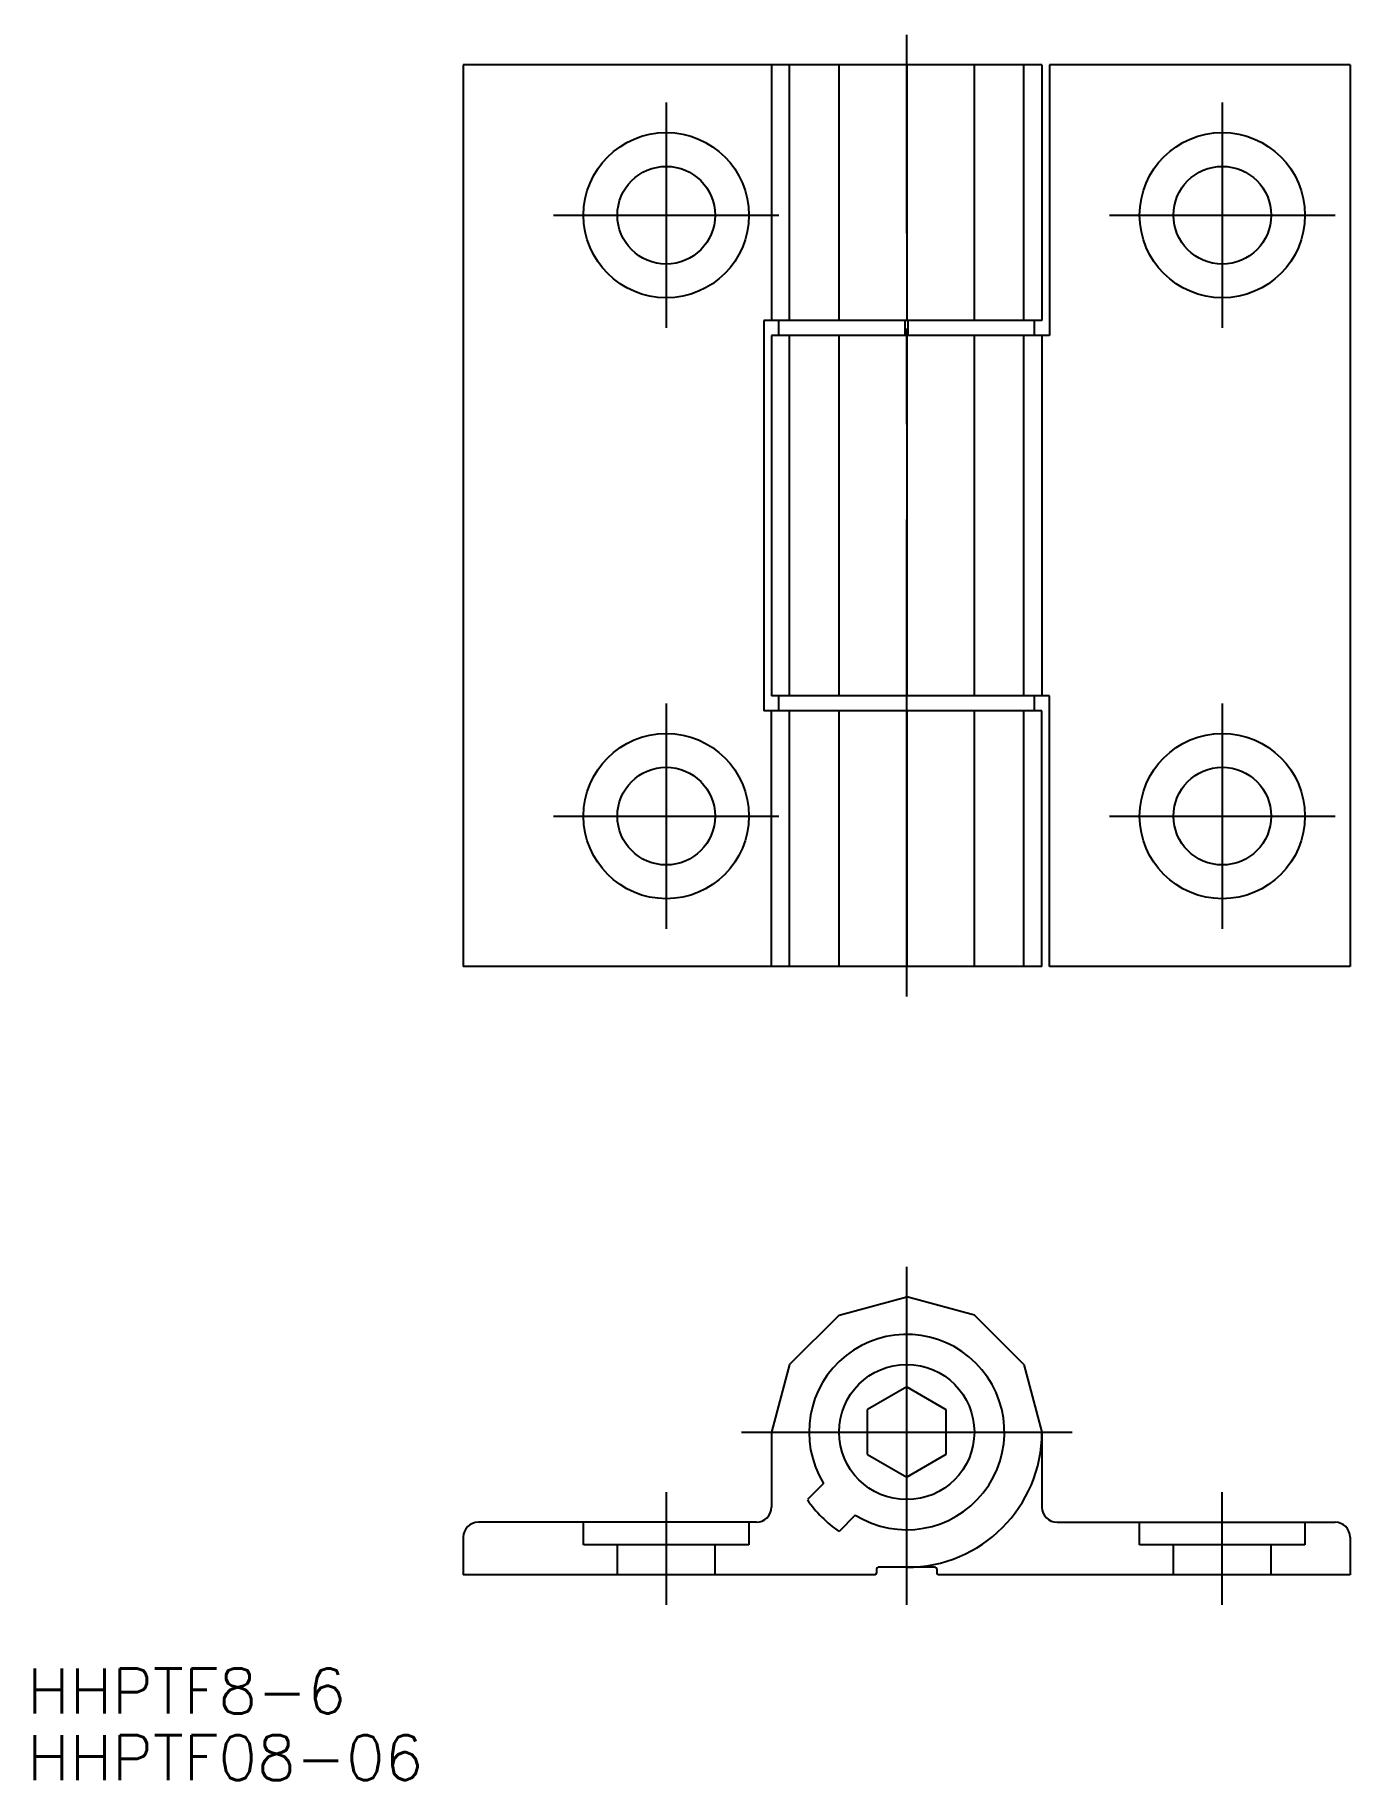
# Model space of a CAD drawing. Extents: x -58 to 30, y -23 to 93.
import ezdxf

# ---------------------------------------------------------------- set-up
doc = ezdxf.new("R2010")
doc.units = 0
doc.linetypes.add('CENTER', pattern=[50.8, 31.75, -6.35, 6.35, -6.35])
doc.linetypes.add('DASHED', pattern=[19.05, 12.7, -6.35])
doc.layers.get('0').update_dxf_attribs({"linetype": 'CONTINUOUS'})
doc.layers.add('CENTER', color=1, linetype='CENTER')
doc.styles.get("Standard").update_dxf_attribs({"font": 'txt.shx', "height": 3, "bigfont": 'bigfont.shx'})

msp = doc.modelspace()

# ---------------------------------------------------------------- linework, layer by layer
at = {"color": 7, "linetype": 'CONTINUOUS'}
for p, q in [((-29.5, 91), (-29.5, 31)), ((9, 91), (-29.5, 91)), ((-9, 91), (-9, 74)), ((-7.79, 74), (-7.79, 91)), ((-4.5, 74), (-4.5, 91)), ((0, 91), (0, 74)), ((4.5, 74), (4.5, 91)), ((7.79, 74), (7.79, 91)), ((9, 91), (9, 74)), ((9.5, 91), (9.5, 73)), ((29.5, 91), (9.5, 91)), ((29.5, 91), (29.5, 31)), ((9, 74), (-9.5, 74)), ((-9.5, 74), (-9.5, 48)), ((-8.5, 73), (-8.5, 74)), ((-0.1, 73), (-0.1, 74)), ((0.1, 73), (0.1, 74)), ((8.5, 73), (8.5, 74)), ((9.5, 73), (-9, 73)), ((-9, 73), (-9, 49)), ((-7.79, 49), (-7.79, 73)), ((-4.5, 49), (-4.5, 73)), ((0, 73), (0, 49)), ((4.5, 49), (4.5, 73)), ((7.79, 49), (7.79, 73)), ((9, 73), (9, 49)), ((9.5, 49), (-9, 49)), ((-8.5, 48), (-8.5, 49)), ((8.5, 48), (8.5, 49)), ((9.5, 31), (9.5, 49)), ((9, 48), (-9.5, 48)), ((-9, 31), (-9, 48)), ((-7.79, 31), (-7.79, 48)), ((-4.5, 31), (-4.5, 48)), ((0, 48), (0, 31)), ((4.5, 31), (4.5, 48)), ((7.79, 31), (7.79, 48)), ((9, 31), (9, 48)), ((9, 31), (-29.5, 31)), ((29.5, 31), (9.5, 31)), ((-4.5, 7.79), (0, 9)), ((4.5, 7.79), (0, 9)), ((-4.5, 7.79), (-7.79, 4.5)), ((7.79, 4.5), (4.5, 7.79)), ((-7.79, 4.5), (-9, 0)), ((7.79, 4.5), (9, 0)), ((7.79, 4.5), (9, 0)), ((0, 3), (-2.6, 1.5)), ((0, 3), (2.6, 1.5)), ((-2.6, -1.5), (-2.6, 1.5)), ((2.6, 1.5), (2.6, -1.5)), ((-9, 0), (-9, -5)), ((9, 0), (9, -5)), ((-2.6, -1.5), (0, -3)), ((2.6, -1.5), (0, -3)), ((-5.53, -3.42), (-6.61, -4.5)), ((-3.42, -5.53), (-4.5, -6.61)), ((-10, -6), (-28.5, -6)), ((10, -6), (28.5, -6)), ((-29.5, -7), (-29.5, -9.5)), ((29.5, -7), (29.5, -9.5)), ((-2, -9.1), (-2, -9.4)), ((1.9, -9), (-1.9, -9)), ((2, -9.1), (2, -9.4)), ((2, -9.1), (2, -9.4)), ((-2.1, -9.5), (-29.5, -9.5)), ((29.5, -9.5), (2.1, -9.5))]:
    msp.add_line(p, q, dxfattribs=at)
at = {"color": 3, "linetype": 'DASHED'}
for p, q in [((-21.5, -7.5), (-21.5, -6)), ((-10.5, -6), (-10.5, -7.5)), ((15.5, -7.5), (15.5, -6)), ((26.5, -6), (26.5, -7.5)), ((-10.5, -7.5), (-21.5, -7.5)), ((-19.25, -9.5), (-19.25, -7.5)), ((-12.75, -9.5), (-12.75, -7.5)), ((26.5, -7.5), (15.5, -7.5)), ((17.75, -9.5), (17.75, -7.5)), ((24.25, -9.5), (24.25, -7.5))]:
    msp.add_line(p, q, dxfattribs=at)
at = {"color": 7, "linetype": 'CONTINUOUS'}
for centre, radius in [((-16, 81), 5.5), ((21, 81), 5.5), ((-16, 81), 3.25), ((21, 81), 3.25), ((-16, 41), 5.5), ((21, 41), 5.5), ((-16, 41), 3.25), ((21, 41), 3.25), ((0, 0), 4.5)]:
    msp.add_circle(centre, radius, dxfattribs=at)
for centre, radius, start, end in [((0, 0), 6.5, 238.2516, 211.7484), ((0, 0), 9, 270, 0), ((0, 0), 8, 214.2661, 235.7339), ((-10, -5), 1, 270, 0), ((10, -5), 1, 180, 270), ((-28.5, -7), 1, 90, 180), ((28.5, -7), 1, 360, 90), ((-1.9, -9.1), 0.1, 90, 180), ((1.9, -9.1), 0.1, 0, 90), ((-2.1, -9.4), 0.1, 270, 0), ((2.1, -9.4), 0.1, 180, 270)]:
    msp.add_arc(centre, radius, start, end, dxfattribs=at)
at = {"layer": 'CENTER', "color": 1, "linetype": 'CENTER'}
for p, q in [((0, 29), (0, 93)), ((-16, 88.5), (-16, 73.5)), ((21, 88.5), (21, 73.5)), ((-23.5, 81), (-8.5, 81)), ((13.5, 81), (28.5, 81)), ((-16, 48.5), (-16, 33.5)), ((21, 48.5), (21, 33.5)), ((-23.5, 41), (-8.5, 41)), ((13.5, 41), (28.5, 41)), ((0, -11.5), (0, 11)), ((-11, 0), (11, 0)), ((-16, -4), (-16, -11.5)), ((21, -11.5), (21, -4))]:
    msp.add_line(p, q, dxfattribs=at)

# ---------------------------------------------------------------- texts
at = {"color": 7, "linetype": 'CONTINUOUS'}
for s, p in [('HHPTF8-6', (-58.52, -18.74)), ('HHPTF08-06', (-58.52, -23.17))]:
    msp.add_text(s, height=3, dxfattribs=at).set_placement(p)

doc.saveas('drawing.dxf')
